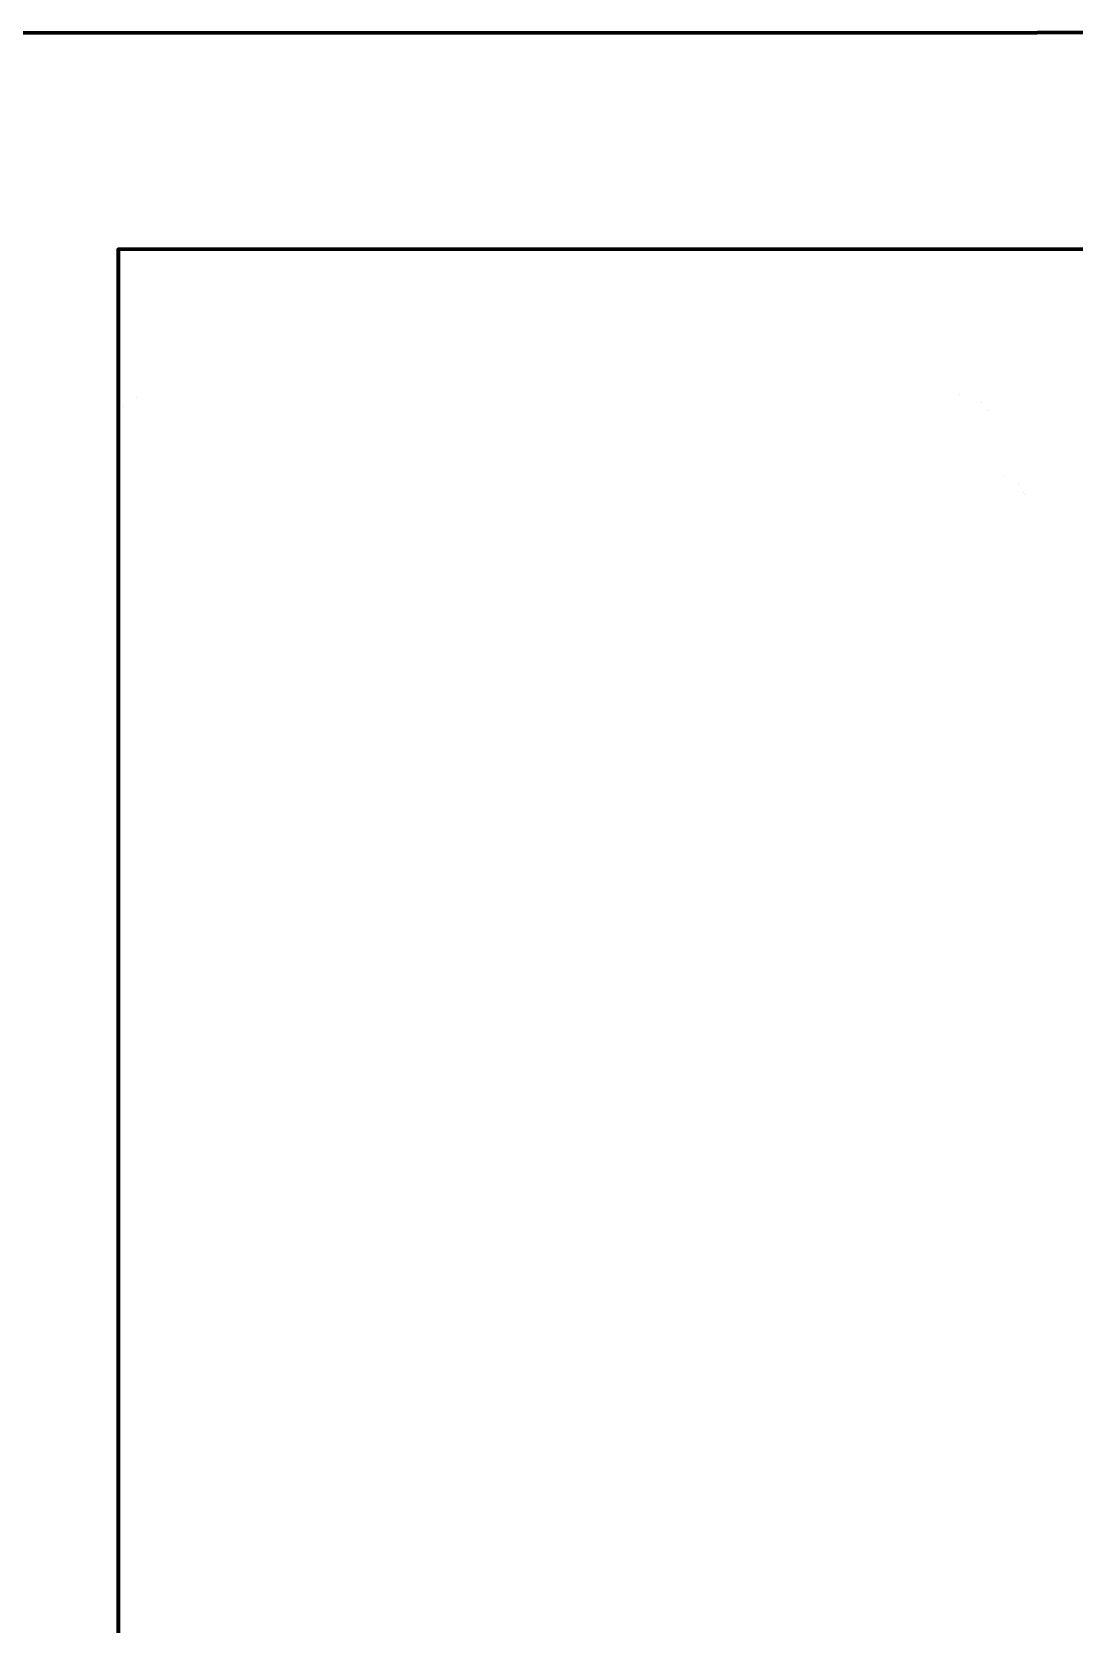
# Model space of a CAD drawing. Header units: metres. Extents: x -6.2 to 4.5, y -5 to 2.9.
# Drawn here: x 0.688 to 1.891, y 1.066 to 2.903 of the extents above; entities that cross this region are included whole.
import ezdxf

# ---------------------------------------------------------------- set-up
doc = ezdxf.new("R2010")
doc.units = ezdxf.units.M
doc.header["$LTSCALE"] = 10
doc.layers.get('0').update_dxf_attribs({"linetype": 'CONTINUOUS', "lineweight": 100})
doc.layers.add('roomitems', color=2, linetype='CONTINUOUS', lineweight=100)
doc.layers.add('walls', color=8, linetype='CONTINUOUS', lineweight=100)

# ---------------------------------------------------------------- blocks, each defined once
blk = doc.blocks.new('F-3-0')
at = {"color": 0, "const_width": 0.01}
for points in [[(-343.8, 523.4), (-172.2, 523.4)], [(-172.2, 523.4), (-0.6, 523.4)], [(-0.6, 523.4), (171, 523.4)], [(171, 523.4), (342.6, 523.4)], [(342.6, 523.4), (514.2, 523.4)], [(514.2, 523.4), (685.8, 523.4)], [(685.8, 523.4), (857.4, 523.4)], [(857.4, 523.4), (1029, 523.4)], [(1029, 523.4), (1029, 513)], [(1030.2, 439.5), (1030.2, 523.4)], [(1030.2, 523.4), (1035.3, 523.4)], [(1035.3, 523.4), (1040.4, 523.4)], [(1040.4, 523.4), (1045.5, 523.4)], [(1045.5, 523.4), (1050.6, 523.4)], [(1050.6, 523.4), (1055.8, 523.4)], [(1055.8, 523.4), (1060.9, 523.4)], [(1060.9, 523.4), (1066, 523.4)], [(1066, 523.4), (1071.1, 523.4)], [(1071.1, 523.4), (1076.2, 523.4)], [(1076.2, 523.4), (1081.3, 523.4)], [(1081.3, 523.4), (1086.5, 523.4)], [(1086.5, 523.4), (1091.6, 523.4)], [(1091.6, 523.4), (1095.5, 523)], [(1095.5, 523), (1099.2, 522)], [(1099.2, 522), (1102.7, 520.3)], [(1102.7, 520.3), (1106, 518)], [(1106, 518), (1109, 515.2)], [(1109, 515.2), (1111.8, 511.9)], [(1029, 513), (1029, 502.5)], [(1029, 502.5), (1029, 492.1)], [(1111.8, 511.9), (1114.1, 508.1)], [(1114.1, 508.1), (1116.2, 503.9)], [(1116.2, 503.9), (1117.8, 499.3)], [(1117.8, 499.3), (1119, 494.4)], [(1029, 492.1), (1029, 481.6)], [(1029, 481.6), (1029, 471.2)], [(1119, 494.4), (1119.7, 489.2)], [(1119.7, 489.2), (1120, 483.7)], [(1120, 483.7), (1120, 406.6)], [(1029, 471.2), (1029, 460.7)], [(1029, 460.7), (1029, 450.3)], [(1029, 450.3), (1029, 439.9)], [(1029, 439.9), (1029, 429.4)], [(1029, 429.4), (1029, 419)], [(1030.2, 355.5), (1030.2, 439.5)], [(1029, 419), (1029, 408.5)], [(1029, 408.5), (1029, 398.1)], [(1120, 406.6), (1120, 329.4)], [(-172.2, 398.1), (-343.8, 398.1)], [(-343.8, 398.1), (-172.2, 398.1)], [(-0.6, 398.1), (-172.2, 398.1)], [(-172.2, 398.1), (-0.6, 398.1)], [(171, 398.1), (-0.6, 398.1)], [(-0.6, 398.1), (171, 398.1)], [(342.6, 398.1), (171, 398.1)], [(171, 398.1), (342.6, 398.1)], [(514.2, 398.1), (342.6, 398.1)], [(342.6, 398.1), (514.2, 398.1)], [(343.4, 321.3), (343.4, 398.1)], [(685.8, 398.1), (514.2, 398.1)], [(514.2, 398.1), (685.8, 398.1)], [(857.4, 398.1), (685.8, 398.1)], [(685.8, 398.1), (857.4, 398.1)], [(1029, 398.1), (857.4, 398.1)], [(857.4, 398.1), (1029, 398.1)], [(1029, 398.1), (1029, 324.7)], [(1030.2, 271.6), (1030.2, 355.5)], [(343.4, 244.5), (343.4, 321.3)], [(1029, 324.7), (1029, 251.4)], [(1120, 329.4), (1120, 252.2)], [(1030.2, 187.7), (1030.2, 271.6)], [(343.4, 167.7), (343.4, 244.5)], [(1029, 251.4), (1029, 178)], [(1120, 252.2), (1120, 175)], [(1030.2, 103.8), (1030.2, 187.7)], [(343.4, 90.9), (343.4, 167.7)], [(1029, 178), (1029, 104.7)], [(1120, 175), (1120, 97.8)], [(1029, 104.7), (1029, 31.3)], [(1030.2, 19.8), (1030.2, 103.8)], [(1120, 97.8), (1120, 20.6)], [(343.4, 14.1), (343.4, 90.9)], [(1029, 31.3), (1029, -42)], [(1030.2, -64.1), (1030.2, 19.8)], [(1120, 20.6), (1120, -56.6)], [(343.4, -62.6), (343.4, 14.1)], [(1029, -42), (1029, -115.4)], [(343.4, -139.4), (343.4, -62.6)], [(1030.2, -148), (1030.2, -64.1)], [(1120, -56.6), (1120, -133.8)], [(1029, -115.4), (1029, -188.7)], [(343.4, -216.2), (343.4, -139.4)], [(1120, -133.8), (1120, -210.9)], [(1030.2, -232), (1030.2, -148)], [(1029, -188.7), (1029, -262.1)], [(343.4, -293), (343.4, -216.2)], [(1120, -210.9), (1120, -288.1)], [(1030.2, -315.9), (1030.2, -232)], [(1029, -262.1), (1029, -335.4)], [(343.4, -369.8), (343.4, -293)], [(1120, -288.1), (1120, -365.3)], [(1030.2, -399.8), (1030.2, -315.9)], [(1029, -335.4), (1029, -408.8)], [(1120, -365.3), (1120, -442.5)], [(343.4, -446.6), (343.4, -369.8)], [(1030.2, -483.7), (1030.2, -399.8)], [(1029, -408.8), (1029, -482.2)], [(343.4, -523.4), (343.4, -446.6)], [(1117.8, -458.1), (1116.2, -462.7)], [(1119, -453.2), (1117.8, -458.1)], [(1119.7, -448), (1119, -453.2)], [(1120, -442.5), (1119.7, -448)], [(1106, -476.8), (1102.7, -479.1)], [(1109, -474), (1106, -476.8)], [(1111.8, -470.7), (1109, -474)], [(1114.1, -466.9), (1111.8, -470.7)], [(1116.2, -462.7), (1114.1, -466.9)], [(1028, -492.8), (1026.8, -497.7)], [(1028.8, -487.6), (1028, -492.8)], [(1029, -482.2), (1028.8, -487.6)], [(1035.3, -483.7), (1030.2, -483.7)], [(1040.4, -483.7), (1035.3, -483.7)], [(1045.5, -483.7), (1040.4, -483.7)], [(1050.6, -483.7), (1045.5, -483.7)], [(1055.8, -483.7), (1050.6, -483.7)], [(1060.9, -483.7), (1055.8, -483.7)], [(1066, -483.7), (1060.9, -483.7)], [(1071.1, -483.7), (1066, -483.7)], [(1076.2, -483.7), (1071.1, -483.7)], [(1081.3, -483.7), (1076.2, -483.7)], [(1086.5, -483.7), (1081.3, -483.7)], [(1091.6, -483.7), (1086.5, -483.7)], [(1095.5, -481.8), (1091.6, -482.2)], [(1091.6, -482.2), (1091.6, -482.3)], [(1091.6, -482.3), (1091.6, -482.4)], [(1091.6, -482.4), (1091.6, -482.6)], [(1091.6, -482.6), (1091.6, -482.7)], [(1091.6, -482.7), (1091.6, -482.8)], [(1091.6, -482.8), (1091.6, -483)], [(1091.6, -483), (1091.6, -483.1)], [(1091.6, -483.1), (1091.6, -483.2)], [(1091.6, -483.2), (1091.6, -483.3)], [(1091.6, -483.3), (1091.6, -483.5)], [(1091.6, -483.5), (1091.6, -483.6)], [(1091.6, -483.6), (1091.6, -483.7)], [(1091.6, -483.7), (1091.6, -483.7)], [(1091.6, -483.7), (1091.6, -483.7)], [(1091.6, -483.7), (1091.6, -483.7)], [(1099.2, -480.8), (1095.5, -481.8)], [(1102.7, -479.1), (1099.2, -480.8)], [(1018.1, -513.6), (1015.1, -516.5)], [(1020.8, -510.3), (1018.1, -513.6)], [(1023.2, -506.5), (1020.8, -510.3)], [(1025.2, -502.3), (1023.2, -506.5)], [(1026.8, -497.7), (1025.2, -502.3)], [(-166.8, -521.8), (-333.5, -521.8)], [(0, -521.8), (-166.8, -521.8)], [(166.8, -521.8), (0, -521.8)], [(333.5, -521.8), (166.8, -521.8)], [(500.3, -521.8), (333.5, -521.8)], [(343.4, -523.4), (343.4, -523.4)], [(667.1, -521.8), (500.3, -521.8)], [(833.8, -521.8), (667.1, -521.8)], [(1000.6, -521.8), (833.8, -521.8)], [(1004.5, -521.5), (1000.6, -521.8)], [(1008.2, -520.4), (1004.5, -521.5)], [(1011.8, -518.7), (1008.2, -520.4)], [(1015.1, -516.5), (1011.8, -518.7)]]:
    blk.add_lwpolyline(points, dxfattribs=at)

msp = doc.modelspace()

# ---------------------------------------------------------------- linework, layer by layer
at = {"layer": 'walls'}
msp.add_lwpolyline([(4.468, 2.269), (4.218, 2.268), (4.218, 2.653), (0.788, 2.652), (0.788, 0.137), (0.484, 0.137), (0.484, 0.276), (0.658, 0.276), (0.658, 2.652), (-1.031, 2.652), (-1.032, 0.276), (-0.208, 0.276), (-0.208, 0.156), (-1.752, 0.156), (-1.752, 0.293), (-1.152, 0.293), (-1.151, 2.646), (-5.911, 2.645), (-5.911, 2.507), (-6.161, 2.507), (-6.161, 2.901), (-1.28, 2.902), (0.538, 2.902), (4.468, 2.903)], close=True, dxfattribs=at)

# ---------------------------------------------------------------- block references
at = {"layer": 'roomitems', "xscale": 0.001, "yscale": 0.001, "rotation": -270.00005842}
msp.add_blockref('F-3-0', (1.3118, 1.3649), dxfattribs=at)

doc.saveas('drawing.dxf')
